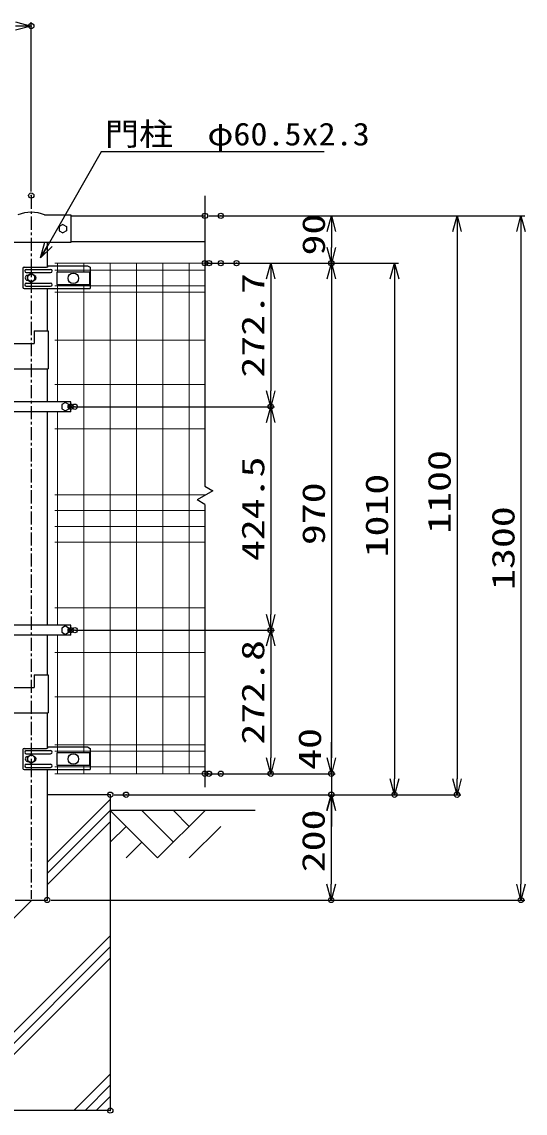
# Model space of a CAD drawing. Units: millimetres, scale not verified. Extents: x -4455 to 4455, y -3150 to 3150.
# Drawn here: x -1742 to -786, y -956 to 1117 of the extents above; entities that cross this region are included whole.
import ezdxf
from ezdxf.enums import TextEntityAlignment as Align

# ---------------------------------------------------------------- set-up
doc = ezdxf.new("R2010")
doc.units = ezdxf.units.MM
doc.header["$LTSCALE"] = 20
doc.header["$PDMODE"] = 32
doc.header["$PDSIZE"] = 10
doc.linetypes.add('USER1', pattern=[2, 1.25, -0.25, 0.25, -0.25])
for name, color, linetype, lineweight in [('0-0_1', 7, 'Continuous', 25), ('0-1_0', 7, 'Continuous', 25), ('0-4_EXTCNT-LMEC0', 1, 'Continuous', 25), ('0-9_2', 7, 'Continuous', 25), ('0-A_D-STR2', 7, 'Continuous', 13)]:
    doc.layers.add(name, color=color, linetype=linetype, lineweight=lineweight)
doc.layers.add('0-2_DEFPOINTS', color=7, linetype='Continuous')
doc.styles.add('ＭＳ ゴシック', font='')
doc.styles.get('ＭＳ ゴシック').set_extended_font_data('MS Gothic')

# ---------------------------------------------------------------- blocks, each defined once
blk = doc.blocks.new('_Open30')
at = {"layer": '0-1_0', "color": 1}
blk.add_line((0, 0), (-20, 0), dxfattribs=at)
blk.add_lwpolyline([(-20, 5.36), (0, 0), (-20, -5.36)], dxfattribs=at)

msp = doc.modelspace()

# ---------------------------------------------------------------- linework, layer by layer
at = {"layer": '0-0_1', "color": 3, "linetype": 'USER1'}
msp.add_line((-1723.85, 787.32), (-1723.85, -548.8), dxfattribs=at)
at = {"layer": '0-0_1'}
for p, q in [((-1698.45, 750.85), (-1648.85, 750.85)), ((-1648.85, 750.85), (-1648.85, 698.25)), ((-1648.85, 748.85), (-1394, 748.85)), ((-1663.85, 732.55), (-1670.77, 728.55)), ((-1670.77, 728.55), (-1670.77, 720.55)), ((-1663.85, 732.55), (-1656.92, 728.55)), ((-1656.92, 728.55), (-1656.92, 720.55)), ((-1670.77, 720.55), (-1663.85, 716.55)), ((-1656.92, 720.55), (-1663.85, 716.55)), ((-1648.85, 698.25), (-1756.1, 698.25)), ((-1693.6, 698.25), (-1693.6, 652.1)), ((-1648.85, 700.25), (-1394, 700.25)), ((-1739.64, 649.02), (-1739.64, 613.02)), ((-1737.64, 651.02), (-1694.68, 651.02)), ((-1733.28, 647.02), (-1687.1, 647.02)), ((-1691.68, 654.02), (-1617.1, 654.02)), ((-1617.1, 654.02), (-1612.1, 651.02)), ((-1612.1, 651.02), (-1612.1, 644.27)), ((-1612.1, 644.27), (-1612.1, 611.02)), ((-1733.28, 641.02), (-1687.1, 641.02)), ((-1730.94, 635.52), (-1729.91, 635.52)), ((-1730.94, 626.52), (-1729.91, 626.52)), ((-1737.64, 611.02), (-1612.1, 611.02)), ((-1733.28, 621.02), (-1687.1, 621.02)), ((-1733.28, 615.02), (-1687.1, 615.02)), ((-1693.6, 611.02), (-1693.6, 530.25)), ((-1718.1, 530.25), (-1691.6, 530.25)), ((-1718.1, 530.25), (-1718.1, 506.25)), ((-1691.6, 530.25), (-1691.6, 458.25)), ((-1772.2, 506.25), (-1718.1, 506.25)), ((-1772.2, 458.25), (-1691.6, 458.25)), ((-1693.6, 458.25), (-1693.6, 395.6)), ((-1648.85, 395.6), (-1756.1, 395.6)), ((-1659, 394.1), (-1665.92, 390.1)), ((-1659, 394.1), (-1652.07, 390.1)), ((-1648.85, 376.6), (-1648.85, 395.6)), ((-1648.85, 376.6), (-1756.1, 376.6)), ((-1693.6, 376.6), (-1693.6, -28.9)), ((-1665.92, 390.1), (-1665.92, 382.1)), ((-1665.92, 382.1), (-1659, 378.1)), ((-1652.07, 382.1), (-1659, 378.1)), ((-1652.07, 390.1), (-1652.07, 382.1)), ((-1648.85, -28.9), (-1756.1, -28.9)), ((-1659, -30.4), (-1665.92, -34.4)), ((-1665.92, -34.4), (-1665.92, -42.4)), ((-1659, -30.4), (-1652.07, -34.4)), ((-1652.07, -34.4), (-1652.07, -42.4)), ((-1648.85, -47.9), (-1648.85, -28.9)), ((-1648.85, -47.9), (-1756.1, -47.9)), ((-1693.6, -47.9), (-1693.6, -123.4)), ((-1665.92, -42.4), (-1659, -46.4)), ((-1652.07, -42.4), (-1659, -46.4)), ((-1718.1, -123.4), (-1691.6, -123.4)), ((-1718.1, -123.4), (-1718.1, -147.4)), ((-1691.6, -123.4), (-1691.6, -195.4)), ((-1772.2, -147.4), (-1718.1, -147.4)), ((-1772.2, -195.4), (-1691.6, -195.4)), ((-1693.6, -195.4), (-1693.6, -262.95)), ((-1739.64, -265.15), (-1739.64, -301.15)), ((-1737.64, -263.15), (-1694.68, -263.15)), ((-1733.28, -267.15), (-1687.1, -267.15)), ((-1691.68, -260.15), (-1617.1, -260.15)), ((-1617.1, -260.15), (-1612.1, -263.15)), ((-1612.1, -263.15), (-1612.1, -269.9)), ((-1733.28, -273.15), (-1687.1, -273.15)), ((-1730.94, -278.65), (-1729.91, -278.65)), ((-1730.94, -287.65), (-1729.91, -287.65)), ((-1612.1, -269.9), (-1612.1, -303.15)), ((-1737.64, -303.15), (-1612.1, -303.15)), ((-1733.28, -293.15), (-1687.1, -293.15)), ((-1733.28, -299.15), (-1687.1, -299.15)), ((-1693.6, -303.15), (-1693.6, -551.15)), ((-1573.85, -351.15), (-1693.6, -351.15)), ((-1573.85, -351.15), (-1573.85, -951.15)), ((-1298.85, -381.15), (-1573.85, -381.15)), ((-1754.1, -551.15), (-1693.6, -551.15)), ((-1573.85, -951.15), (-1873.85, -951.15))]:
    msp.add_line(p, q, dxfattribs=at)
at = {"layer": '0-0_1', "color": 2}
for p, q in [((-1573.85, -359.94), (-1693.6, -479.69)), ((-1693.6, -500.9), (-1573.85, -381.15)), ((-1573.85, -402.36), (-1693.6, -522.11)), ((-1722.63, -551.15), (-1873.85, -702.36)), ((-1573.85, -618.98), (-1873.85, -918.98)), ((-1873.85, -940.19), (-1573.85, -640.19)), ((-1573.85, -661.41), (-1863.59, -951.15)), ((-1573.85, -881.98), (-1643.01, -951.15)), ((-1621.8, -951.15), (-1573.85, -903.19)), ((-1573.85, -924.41), (-1600.59, -951.15))]:
    msp.add_line(p, q, dxfattribs=at)
at = {"layer": '0-0_1', "color": 4}
for p, q in [((-1573.85, -381.15), (-1483.85, -471.15)), ((-1513.85, -381.15), (-1453.85, -441.15)), ((-1393.85, -381.15), (-1483.85, -471.15)), ((-1453.85, -381.15), (-1423.85, -411.15)), ((-1543.85, -411.15), (-1573.85, -441.15)), ((-1363.85, -411.15), (-1423.85, -471.15)), ((-1513.85, -441.15), (-1543.85, -471.15))]:
    msp.add_line(p, q, dxfattribs=at)
at = {"layer": '0-0_1'}
for centre, radius, start, end in [((-1723.85, 684.57), 70.98, 69.03345, 110.96669), ((-1737.64, 649.02), 2, 90, 180), ((-1733.28, 644.02), 3, 90, 270), ((-1694.68, 654.02), 3, 270, 0), ((-1687.1, 644.02), 3, 270, 90), ((-1730.94, 631.02), 4.5, 90, 270), ((-1719.17, 631.02), 4.5, 299.99991, 60.0015), ((-1737.64, 613.02), 2, 180, 270), ((-1733.28, 618.02), 3, 90, 270), ((-1687.1, 618.02), 3, 270, 90), ((-1737.64, -265.15), 2, 90, 180), ((-1733.28, -270.15), 3, 90, 270), ((-1694.68, -260.15), 3, 270, 0), ((-1687.1, -270.15), 3, 270, 90), ((-1730.94, -283.15), 4.5, 90, 270), ((-1719.17, -283.15), 4.5, 300.08078, 59.91922), ((-1737.64, -301.15), 2, 180, 270), ((-1733.28, -296.15), 3, 90, 270), ((-1687.1, -296.15), 3, 270, 90)]:
    msp.add_arc(centre, radius, start, end, dxfattribs=at)
at = {"layer": '0-1_0', "color": 1}
for p, q in [((-1379, 658.85), (-1261.65, 658.85)), ((-1269.15, 628.85), (-1269.15, 416.1)), ((-1641.35, 386.1), (-1261.65, 386.1)), ((-1633.85, 386.1), (-1261.65, 386.1)), ((-1269.15, 356.1), (-1269.15, -8.4)), ((-1641.35, -38.4), (-1261.65, -38.4)), ((-1633.85, -38.4), (-1261.65, -38.4)), ((-1269.15, -68.4), (-1269.15, -281.15)), ((-1379, -311.15), (-1261.65, -311.15))]:
    msp.add_line(p, q, dxfattribs=at)
at = {"layer": '0-1_0'}
for p, q in [((-1613, 641.6), (-1613, 618.6)), ((-1675, 618.6), (-1613, 618.6)), ((-1675, -271.81), (-1675, -294.81)), ((-1613, -271.81), (-1675, -271.81)), ((-1613, -271.81), (-1613, -294.81)), ((-1675, -294.81), (-1613, -294.81))]:
    msp.add_line(p, q, dxfattribs=at)
for points in [[(-1167.89, 870.45), (-1590.8, 870.45), (-1705.29, 670.5)], [(-1613, 641.6), (-1675, 641.6), (-1675, 618.6)]]:
    msp.add_lwpolyline(points, dxfattribs=at)
for centre in [(-1644, 630.1), (-1644, -283.31)]:
    msp.add_circle(centre, 10.01, dxfattribs=at)
at = {"layer": '0-2_DEFPOINTS'}
for p in [(-1723.85, 1109.39), (-1723.85, 787.32), (-1394, 748.85), (-1364, 748.85), (-1394, 658.85), (-1386.5, 658.85), (-1364, 658.85), (-1334, 658.85), (-1154, 658.85), (-1648.85, 386.1), (-1641.35, 386.1), (-1269.15, 386.1), (-1648.85, -38.4), (-1641.35, -38.4), (-1269.15, -38.4), (-1394, -311.15), (-1386.5, -311.15), (-1364, -311.15), (-1269.15, -311.15), (-1154, -311.15), (-1573.85, -351.15), (-1543.85, -351.15), (-1154, -351.15), (-1034, -351.15), (-915.35, -351.15), (-1693.6, -551.15), (-1154.35, -551.15), (-794, -551.15), (-1573.85, -951.15)]:
    msp.add_point(p, dxfattribs=at)
at = {"layer": '0-4_EXTCNT-LMEC0'}
for p, q in [((-1723.85, 794.82), (-1723.85, 1116.89)), ((-1386.5, 748.85), (-907.85, 748.85)), ((-1386.5, 748.85), (-1146.5, 748.85)), ((-1356.5, 748.85), (-786.5, 748.85)), ((-1154, 718.85), (-1154, 688.85)), ((-915.35, 718.85), (-915.35, -321.15)), ((-794, 718.85), (-794, -521.15)), ((-1386.5, 658.85), (-1146.5, 658.85)), ((-1356.5, 658.85), (-1146.5, 658.85)), ((-1326.5, 658.85), (-1026.5, 658.85)), ((-1154, 628.85), (-1154, -281.15)), ((-1034, 628.85), (-1034, -321.15)), ((-1154, -281.15), (-1154, -251.15)), ((-1386.5, -311.15), (-1146.5, -311.15)), ((-1356.5, -311.15), (-1146.5, -311.15)), ((-1154, -311.15), (-1154, -351.15)), ((-1566.35, -351.15), (-907.85, -351.15)), ((-1566.35, -351.15), (-1146.85, -351.15)), ((-1566.35, -351.15), (-1146.5, -351.15)), ((-1536.35, -351.15), (-1026.5, -351.15)), ((-1154.35, -381.15), (-1154.35, -521.15)), ((-1154, -381.15), (-1154, -411.15)), ((-1686.1, -551.15), (-786.5, -551.15)), ((-1686.1, -551.15), (-1146.85, -551.15))]:
    msp.add_line(p, q, dxfattribs=at)
at = {"layer": '0-4_EXTCNT-LMEC0', "color": 4}
for p, q in [((-1394, 787.03), (-1394, 235.05)), ((-1394, 235.05), (-1379, 226.39)), ((-1379, 226.39), (-1409, 209.07)), ((-1394, 200.4), (-1409, 209.07)), ((-1394, 200.4), (-1394, -336.54))]:
    msp.add_line(p, q, dxfattribs=at)
at = {"layer": '0-9_2'}
for p, q in [((-1723.85, 639.02), (-1730.77, 635.02)), ((-1716.92, 635.02), (-1723.85, 639.02)), ((-1723.85, -275.15), (-1730.77, -279.15)), ((-1730.77, -279.15), (-1730.77, -287.15)), ((-1730.77, -287.15), (-1723.85, -291.15))]:
    msp.add_line(p, q, dxfattribs=at)
for points in [[(-1730.77, 635.02), (-1730.77, 627.02), (-1723.85, 623.02)], [(-1723.85, 623.02), (-1716.92, 627.02), (-1716.92, 635.02)], [(-1723.85, -291.15), (-1716.92, -287.15), (-1716.92, -279.15), (-1723.85, -275.15)]]:
    msp.add_lwpolyline(points, dxfattribs=at)
for centre in [(-1723.85, 631.02), (-1723.85, -283.15)]:
    msp.add_circle(centre, 6.93, dxfattribs=at)
at = {"layer": '0-A_D-STR2'}
for p, q in [((-1394, 658.85), (-1678.85, 658.85)), ((-1394, 645.75), (-1678.85, 645.75)), ((-1673.85, 641.6), (-1673.85, 658.85)), ((-1623.85, 641.6), (-1623.85, 658.85)), ((-1573.85, -311.15), (-1573.85, 658.85)), ((-1523.85, -311.15), (-1523.85, 658.85)), ((-1473.85, -311.15), (-1473.85, 658.85)), ((-1423.85, -311.15), (-1423.85, 658.85)), ((-1394, 615.95), (-1678.85, 615.95)), ((-1394, 604.09), (-1678.85, 604.09)), ((-1673.85, 395.6), (-1673.85, 618.6)), ((-1623.85, -271.81), (-1623.85, 618.6)), ((-1394, 512.85), (-1678.85, 512.85)), ((-1394, 428.35), (-1678.85, 428.35)), ((-1673.85, -28.9), (-1673.85, 376.6)), ((-1394, 343.85), (-1678.85, 343.85)), ((-1392.05, 218.85), (-1678.85, 218.85)), ((-1394, 188.85), (-1678.85, 188.85)), ((-1394, 158.85), (-1678.85, 158.85)), ((-1394, 128.85), (-1678.85, 128.85)), ((-1394, 3.85), (-1678.85, 3.85)), ((-1673.85, -271.81), (-1673.85, -47.9)), ((-1394, -80.65), (-1678.85, -80.65)), ((-1394, -165.15), (-1678.85, -165.15)), ((-1394, -256.39), (-1678.85, -256.39)), ((-1394, -268.25), (-1678.85, -268.25)), ((-1394, -298.05), (-1678.85, -298.05)), ((-1673.85, -311.15), (-1673.85, -294.81)), ((-1623.85, -311.15), (-1623.85, -294.81)), ((-1394, -311.15), (-1678.85, -311.15))]:
    msp.add_line(p, q, dxfattribs=at)

# ---------------------------------------------------------------- block references
at = {"layer": '0-1_0', "xscale": 1.5, "yscale": 1.5}
for p, rotation in [((-1706.29, 668.77), 239.77537), ((-1269.15, 658.85), 90), ((-1269.15, 386.1), 270), ((-1269.15, 386.1), 90), ((-1269.15, -38.4), 270), ((-1269.15, -38.4), 90), ((-1269.15, -311.15), 270)]:
    msp.add_blockref('_Open30', p, dxfattribs=dict(at, rotation=rotation))
at = {"layer": '0-4_EXTCNT-LMEC0', "xscale": 1.5, "yscale": 1.5}
msp.add_blockref('_Open30', (-1723.85, 1109.39), dxfattribs=at)
for p, rotation in [((-1154, 748.85), 90), ((-915.35, 748.85), 90), ((-794, 748.85), 90), ((-1154, 658.85), 270), ((-1154, 658.85), 90), ((-1034, 658.85), 90), ((-1154, -311.15), 270), ((-1154, -311.15), 270), ((-1034, -351.15), 270), ((-915.35, -351.15), 270), ((-1154.35, -351.15), 90), ((-1154, -351.15), 90), ((-1154.35, -551.15), 270), ((-794, -551.15), 270)]:
    msp.add_blockref('_Open30', p, dxfattribs=dict(at, rotation=rotation))

# ---------------------------------------------------------------- texts
at = {"layer": '0-1_0', "color": 3, "style": 'ＭＳ ゴシック', "width": 1.1}
msp.add_text('門柱\u3000φ60.5x2.3', height=43.26, dxfattribs=at).set_placement((-1584, 869.62), align=Align.BOTTOM_LEFT)
at = {"layer": '0-1_0', "color": 3, "style": 'ＭＳ ゴシック', "width": 1.35}
for s, p in [('272.7', (-1268.33, 441.48)), ('424.5', (-1268.33, 92.85)), ('272.8', (-1268.33, -255.77))]:
    msp.add_text(s, height=43.26, rotation=90, dxfattribs=at).set_placement(p, align=Align.BOTTOM_LEFT)
at = {"layer": '0-4_EXTCNT-LMEC0', "color": 3, "style": 'ＭＳ ゴシック', "width": 1.35}
for s, p in [('90', (-1153.17, 673.48)), ('1100', (-914.52, 144.85)), ('1010', (-1033.17, 99.85)), ('970', (-1153.17, 123.23)), ('1300', (-793.17, 38.1)), ('40', (-1160.52, -303.81)), ('200', (-1153.52, -498.4))]:
    msp.add_text(s, height=43.26, rotation=90, dxfattribs=at).set_placement(p, align=Align.BOTTOM_LEFT)

doc.saveas('drawing.dxf')
